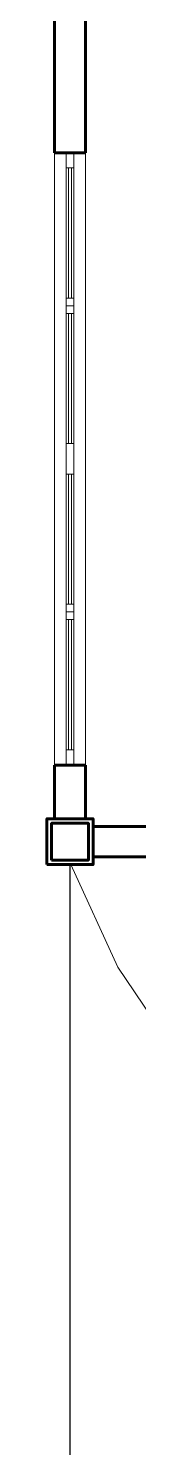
# Model space of a CAD drawing. Header units: millimetres. Extents: x 72 to 2370, y -203 to 794.
# Drawn here: x 1744.82 to 1745.42, y 359.12 to 368.39 of the extents above; entities that cross this region are included whole.
import ezdxf

# ---------------------------------------------------------------- set-up
doc = ezdxf.new("R2010")
doc.units = ezdxf.units.MM
for name, color, linetype, lineweight in [('01_Fina', 250, 'Continuous', 15), ('envolvente', 164, 'Continuous', 60), ('Estructura', 1, 'Continuous', 60), ('ventanas', 132, 'Continuous', 9)]:
    doc.layers.add(name, color=color, linetype=linetype, lineweight=lineweight)

msp = doc.modelspace()

# ---------------------------------------------------------------- linework, layer by layer
msp.add_line((1744.9739, 362.9301), (1744.9739, 355.5801))
at = {"layer": '01_Fina', "color": 252, "linetype": 'Continuous', "lineweight": 9, "true_color": 0x939598}
msp.add_lwpolyline([(1744.9797, 362.9301), (1745.2863, 362.2598), (1747.8263, 358.4898), (1748.8363, 356.0198), (1748.8813, 355.5801)], dxfattribs=at)
at = {"layer": 'envolvente'}
for p, q in [((1744.8739, 367.5801), (1744.8739, 368.5801)), ((1745.0739, 367.5801), (1745.0739, 368.5801)), ((1744.8739, 367.5801), (1745.0739, 367.5801)), ((1744.8739, 363.2301), (1744.8739, 363.5801)), ((1744.8739, 363.5801), (1745.0739, 363.5801)), ((1745.0739, 363.2301), (1745.0739, 363.5801)), ((1745.1239, 363.1801), (1745.4739, 363.1801)), ((1745.1239, 362.9801), (1745.4739, 362.9801))]:
    msp.add_line(p, q, dxfattribs=at)
at = {"layer": 'envolvente', "lineweight": 9}
for p, q in [((1744.8739, 363.5801), (1744.8739, 367.5801)), ((1745.0739, 367.5801), (1745.0739, 363.5801))]:
    msp.add_line(p, q, dxfattribs=at)
at = {"layer": 'Estructura'}
for points in [[(1744.8239, 362.9301), (1745.1239, 362.9301), (1745.1239, 363.2301), (1744.8239, 363.2301)], [(1744.8539, 362.9601), (1745.0939, 362.9601), (1745.0939, 363.2001), (1744.8539, 363.2001)]]:
    msp.add_lwpolyline(points, close=True, dxfattribs=at)
at = {"layer": 'ventanas'}
for p, q in [((1744.9489, 365.5801), (1744.9489, 367.5801)), ((1744.9989, 367.5801), (1744.9989, 365.5801)), ((1744.9489, 367.4801), (1744.9989, 367.4801)), ((1744.9639, 367.4801), (1744.9639, 366.6301)), ((1744.9839, 367.4801), (1744.9839, 366.6301)), ((1744.9489, 366.6301), (1744.9989, 366.6301)), ((1744.9489, 366.5801), (1744.9989, 366.5801)), ((1744.9489, 366.5301), (1744.9989, 366.5301)), ((1744.9639, 366.5301), (1744.9639, 365.6801)), ((1744.9839, 366.5301), (1744.9839, 365.6801)), ((1744.9989, 365.6801), (1744.9489, 365.6801)), ((1744.9489, 363.5801), (1744.9489, 365.5801)), ((1744.9989, 365.5801), (1744.9989, 363.5801)), ((1744.9489, 365.4801), (1744.9989, 365.4801)), ((1744.9639, 365.4801), (1744.9639, 364.6301)), ((1744.9839, 365.4801), (1744.9839, 364.6301)), ((1744.9489, 364.6301), (1744.9989, 364.6301)), ((1744.9489, 364.5801), (1744.9989, 364.5801)), ((1744.9489, 364.5301), (1744.9989, 364.5301)), ((1744.9639, 364.5301), (1744.9639, 363.6801)), ((1744.9839, 364.5301), (1744.9839, 363.6801)), ((1744.9989, 363.6801), (1744.9489, 363.6801))]:
    msp.add_line(p, q, dxfattribs=at)

doc.saveas('drawing.dxf')
